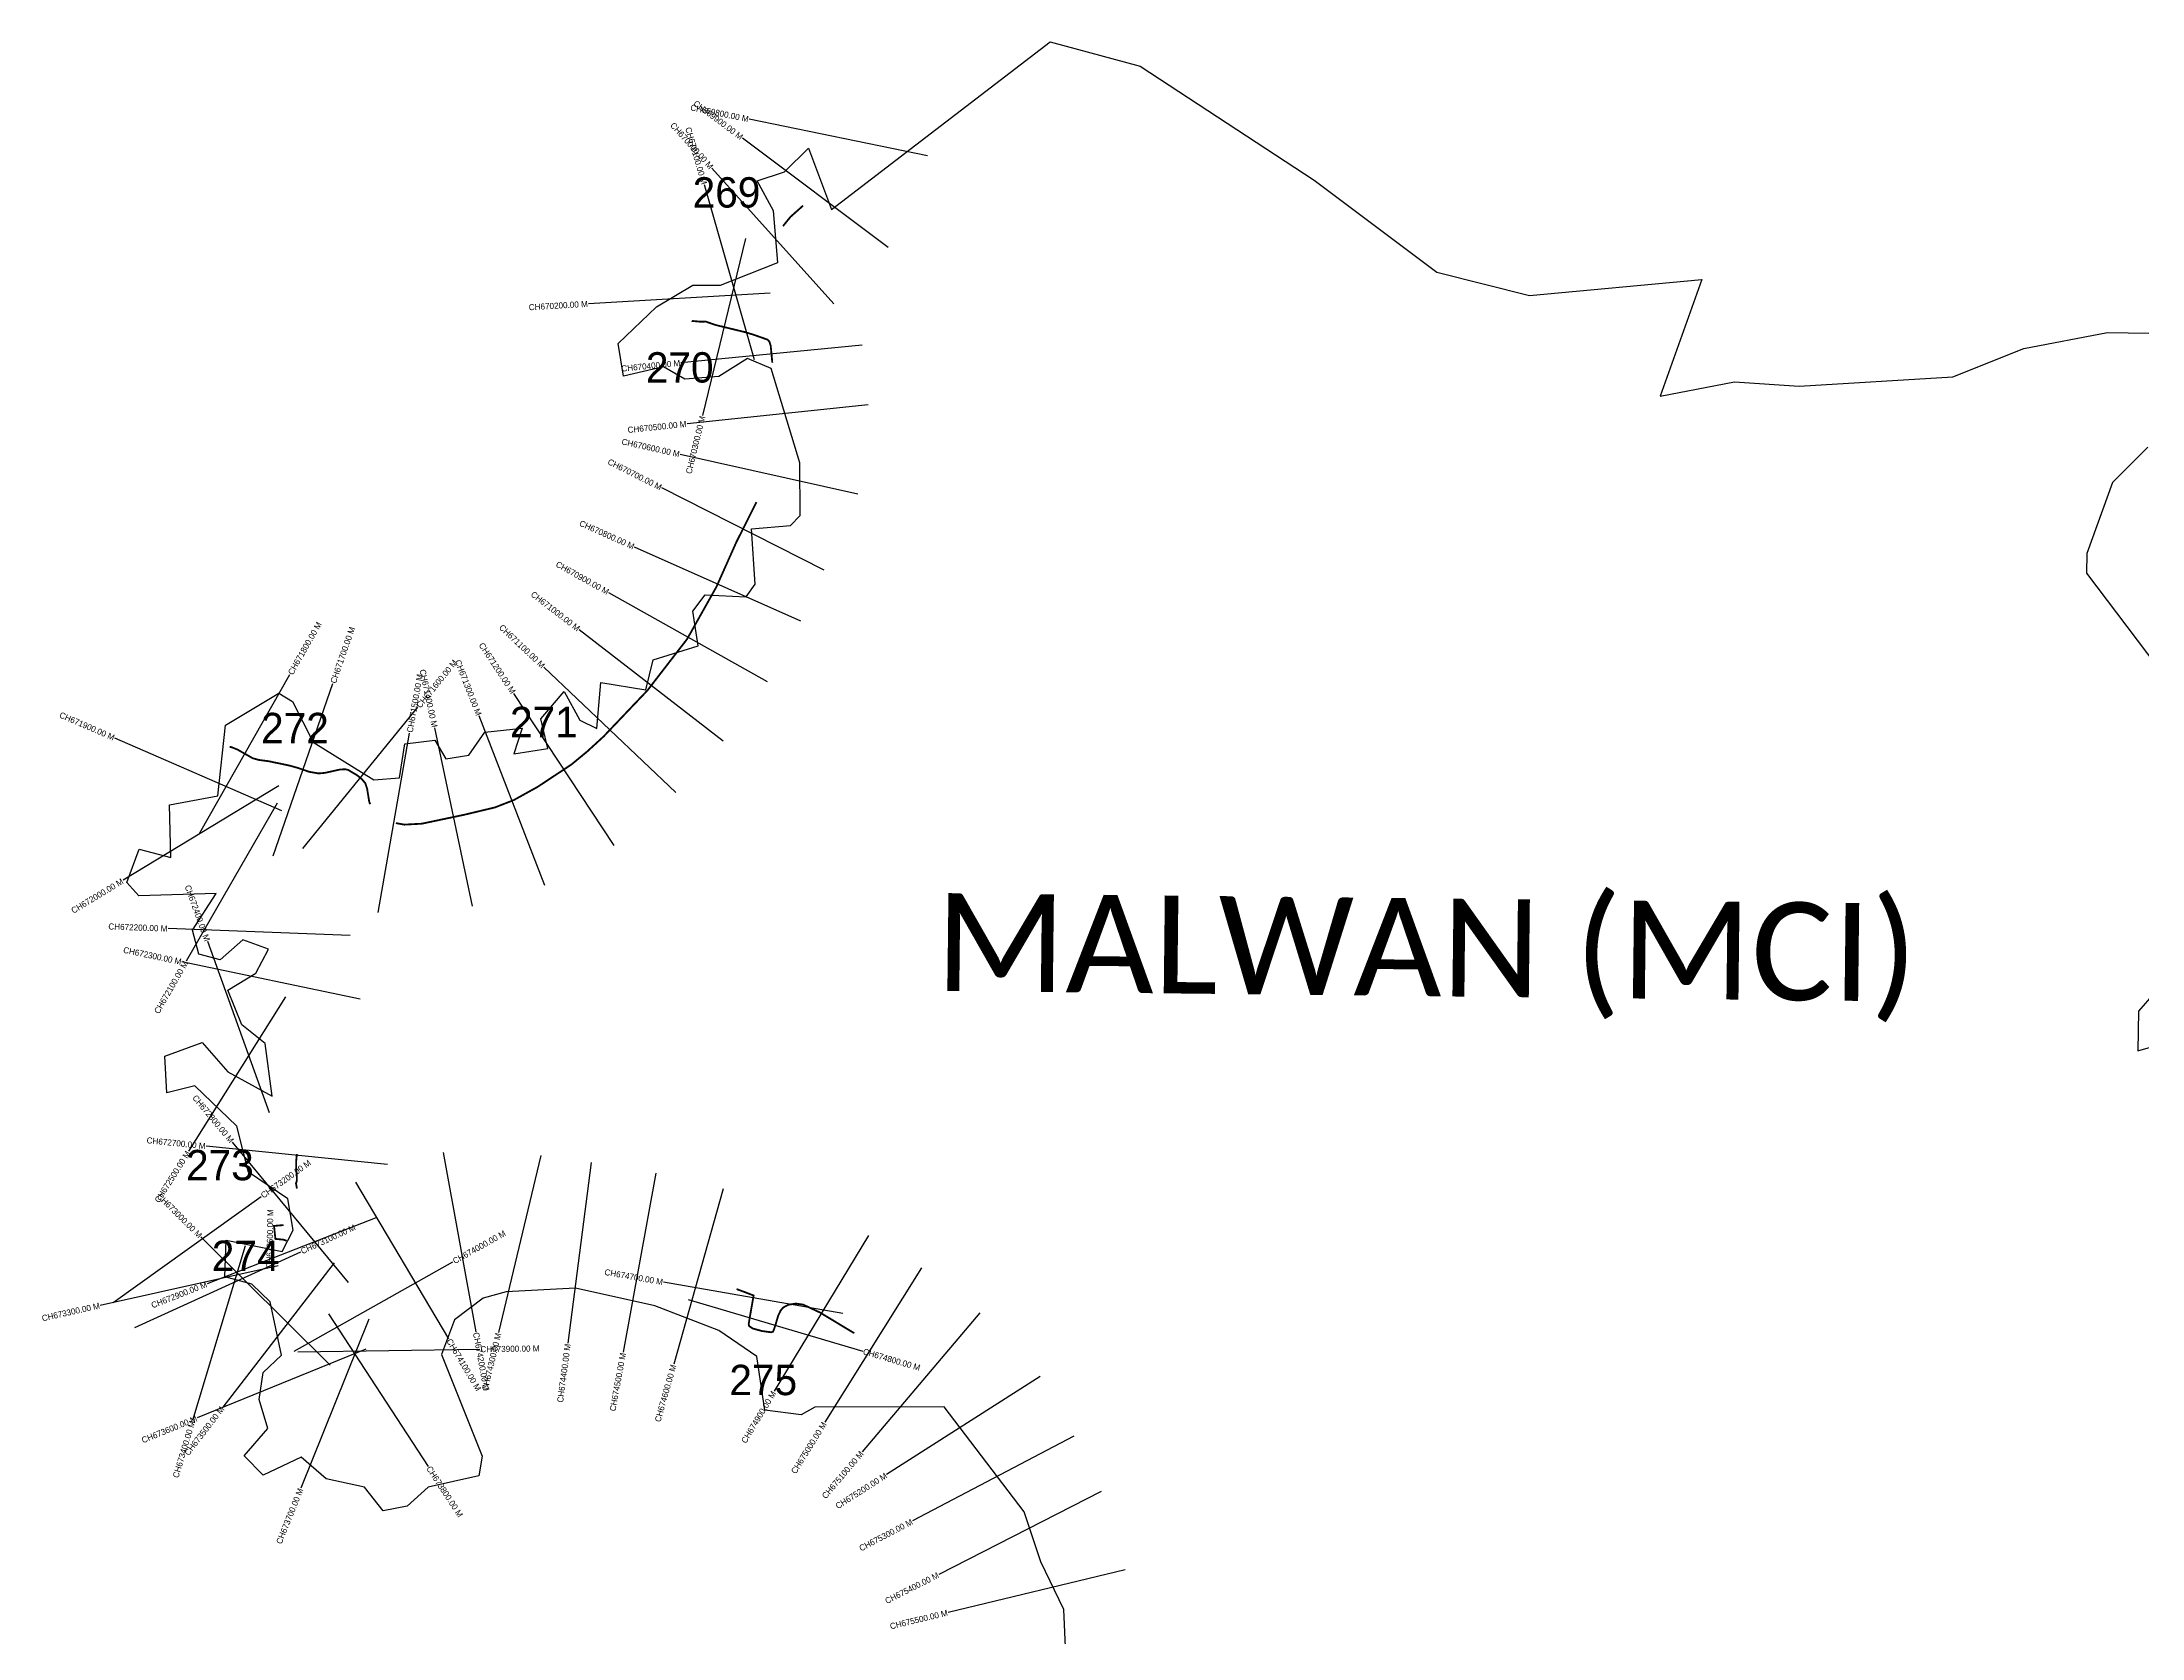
# Model space of a CAD drawing. Header units: metres. Extents: x 334554 to 340967, y 1773139 to 1777706.
# Drawn here: x 334554 to 338013, y 1775077 to 1777706 of the extents above; entities that cross this region are included whole.
import ezdxf
from ezdxf.enums import TextEntityAlignment as Align

# ---------------------------------------------------------------- set-up
doc = ezdxf.new("R2010")
doc.units = ezdxf.units.M
for name, color, linetype in [('ARTIFICIALLY PROTECTED', 4, 'Continuous'), ('CS', 134, 'Continuous'), ('CSMark', 6, 'Continuous'), ('VILLAGE NAME', 250, 'Continuous')]:
    doc.layers.add(name, color=color, linetype=linetype)

msp = doc.modelspace()

# ---------------------------------------------------------------- linework, layer by layer
at = {"color": 6}
for points in [[(335731.6, 1777476.9), (335776.9, 1777491.8), (335816.5, 1777531.2), (335854.5, 1777430), (336214.7, 1777705.8), (336362.9, 1777666.1), (336506, 1777572.2), (336649.1, 1777478.2), (336851.4, 1777326.8), (337004, 1777288.3), (337288, 1777314.6), (337219, 1777122.7), (337341.5, 1777145.9), (337447.8, 1777138.9), (337701.4, 1777154.2), (337818, 1777201), (337956.1, 1777227.5), (338057.8, 1777225.5)], [(336239.7, 1775062.5), (336237, 1775124.5), (336199.1, 1775202.6), (336171.5, 1775285), (336039.7, 1775458.3), (335827, 1775457.4), (335804.3, 1775444.8), (335744.4, 1775452.5), (335731.2, 1775541.1), (335668.8, 1775584), (335563.1, 1775624.2), (335432.9, 1775653.4), (335318.4, 1775647.3), (335280.7, 1775637.1), (335233.5, 1775601.6), (335211.7, 1775544), (335279, 1775376.7), (335273.7, 1775344.4), (335189.9, 1775325.5), (335155.2, 1775294.4), (335116.1, 1775287), (335084.9, 1775325.9), (335021.8, 1775339.3), (334980.9, 1775375.4), (334918.2, 1775345.4), (334887.1, 1775377.2), (334925.9, 1775422.4), (334911.4, 1775469.9), (334918, 1775514.7), (334948.5, 1775543), (334929.5, 1775631), (334899.8, 1775660.1), (334854.9, 1775672.3), (334857.1, 1775732.5), (334949.7, 1775713.8), (334967.6, 1775748.9), (334958.7, 1775800.7), (334893.9, 1775844.8), (334875, 1775920.2), (334805.7, 1775986.8), (334759.8, 1775975.1), (334756.3, 1776035.3), (334817.7, 1776058.3), (334860.1, 1776009.7), (334933.3, 1775969.8), (334921.3, 1776056.5), (334883.2, 1776086.9), (334860.3, 1776144), (334906.2, 1776172.5), (334926.8, 1776211.9), (334884.7, 1776226.9), (334847.2, 1776194.3), (334812.1, 1776203.8), (334802, 1776242.9), (334840.6, 1776303.4), (334713.3, 1776299.5), (334693.5, 1776321.7), (334713.9, 1776376.4), (334765.9, 1776363), (334763.7, 1776449.7), (334843.3, 1776464.5), (334856.2, 1776580.8), (334943.8, 1776633.4), (334966.4, 1776619.6), (335000.6, 1776552.8), (335100.6, 1776490.7), (335142.6, 1776493.9), (335151.8, 1776549.9), (335200.8, 1776556), (335219.2, 1776525.4), (335257, 1776531.4), (335283.2, 1776569.4), (335344.7, 1776575.6), (335331.1, 1776533.4), (335387, 1776542.4), (335375.4, 1776591.2), (335414.1, 1776636.4), (335439.7, 1776589.1), (335467.9, 1776575.3), (335474.2, 1776651), (335548.5, 1776639.1), (335560.7, 1776688.2), (335634.6, 1776711.3), (335625.7, 1776768.6), (335646.4, 1776795.3), (335713.6, 1776791.8), (335728.8, 1776812.9), (335722.4, 1776903.9), (335786.6, 1776909.4), (335802.8, 1776925.9), (335802.1, 1777012.7), (335755.1, 1777168.2), (335715.7, 1777184.4), (335668.5, 1777155), (335612.8, 1777150.4), (335577.5, 1777170.7), (335511.5, 1777155.6), (335502.7, 1777209.3), (335566.2, 1777269.7), (335625.8, 1777305.5), (335671.3, 1777305.5), (335765.9, 1777342.9), (335758.9, 1777427.5), (335731.6, 1777476.9)], [(338022.5, 1777038.6), (337964.3, 1776980.3), (337921.7, 1776863.5), (337921.5, 1776830.8), (338088.2, 1776610.2)], [(338058.4, 1776168.9), (338007, 1776109.7), (338005.9, 1776044.3), (338091.9, 1776069.1)]]:
    msp.add_lwpolyline(points, dxfattribs=at)
at = {"layer": 'ARTIFICIALLY PROTECTED', "const_width": 3, "flags": 128}
for points in [[(335807.5, 1777436.3), (335800.3, 1777429.9), (335786.7, 1777417.8), (335774.4, 1777402.6)], [(335730.8, 1776948.1), (335697.5, 1776882), (335664.7, 1776808.3), (335642.3, 1776768.5), (335616.5, 1776722.5), (335570.5, 1776663), (335551.4, 1776638.2), (335479, 1776562.1), (335451.9, 1776537.3), (335425.7, 1776515.7), (335369.8, 1776478.8), (335331.2, 1776457.4), (335299.9, 1776445.2), (335249.7, 1776433.2), (335179.3, 1776418.4), (335150.6, 1776416.9), (335136.8, 1776419.4)], [(335094.4, 1776450.5), (335092.8, 1776455.2), (335089.5, 1776475.8), (335086.6, 1776484.8), (335080.6, 1776492), (335072.7, 1776498.4), (335063.8, 1776503.6), (335058.3, 1776506.9), (335053.4, 1776508.1), (335044.6, 1776507.6), (335028, 1776503.9), (335019.6, 1776502.1), (335009.5, 1776501.2), (334994, 1776503.9), (334975.1, 1776510.4), (334961.7, 1776514.1), (334945.1, 1776517.6), (334926.7, 1776521.4), (334911.2, 1776523.4), (334901.1, 1776526.2), (334875.8, 1776540.6), (334865.1, 1776544.8), (334862.9, 1776544.8)], [(334973.8, 1775874.3), (334972.6, 1775863), (334972.5, 1775852), (334973.5, 1775841.7), (334973.6, 1775830.3), (334972.3, 1775825.8), (334973.9, 1775817.5)], [(334951.8, 1775757.4), (334936.1, 1775756), (334938.4, 1775734.6), (334951.4, 1775733.4), (334956, 1775731.9), (334956.8, 1775731.2)]]:
    msp.add_lwpolyline(points, dxfattribs=at)
at = {"layer": 'ARTIFICIALLY PROTECTED', "flags": 128}
for points in [[(335624.1, 1777246.6, 3, 3, 0), (335624.2, 1777246.5, 3, 3, 0), (335630.2, 1777245.9, 3, 3, 0), (335638.9, 1777245.1, 3, 3, 0), (335646.9, 1777245.4, 3, 3, 0), (335663.5, 1777239.7, 3, 3, 0), (335710.9, 1777228.2, 3, 3, 0), (335725.4, 1777223.9, 3, 3, 0), (335749.2, 1777215.5, 3, 3, 0), (335751.9, 1777212.6, 3, 3, 0), (335754.2, 1777205.1, 3, 3, 0), (335755.7, 1777189.7, 3, 3, 0), (335756.8, 1777177.6, 0, 0, 0)], [(335698, 1775652, 3, 3, 0), (335711.7, 1775646.9, 3, 3, 0), (335726, 1775641.4, 3, 3, 0), (335719.6, 1775604.8, 3, 3, 0), (335719, 1775601.1, 3, 3, 0), (335717.9, 1775594.5, 3, 3, 0), (335718.6, 1775591, 3, 3, 0), (335724.5, 1775587.1, 3, 3, 0), (335739.8, 1775582.9, 3, 3, 0), (335754.9, 1775580.8, 3, 3, 0), (335758.2, 1775582, 3, 3, 0), (335761.4, 1775590.9, 3, 3, 0), (335766.4, 1775607.9, 3, 3, 0), (335770.1, 1775615.8, 3, 3, 0), (335770.5, 1775616.7, 3, 3, 0), (335774.9, 1775621.7, 3, 3, 0), (335783.2, 1775626.2, 3, 3, 0), (335795.5, 1775628.1, 3, 3, 0), (335807.6, 1775626.4, 3, 3, 0), (335835.3, 1775613.4, 3, 3, 0), (335865.6, 1775595.1, 3, 3, 0), (335891.2, 1775579.7, 3, 3, 0), (335891.8, 1775579.2, 0, 0, 0)]]:
    msp.add_lwpolyline(points, format="xyseb", dxfattribs=at)
at = {"layer": 'CS'}
for p, q in [((336012.4, 1777518.1), (335718.5, 1777578.5)), ((335947.5, 1777367.3), (335707.5, 1777547.4)), ((335857.9, 1777274.8), (335657.3, 1777497.9)), ((335727.5, 1777182.2), (335645.1, 1777470.6)), ((335712.5, 1777382.2), (335642, 1777090.6)), ((335753.4, 1777292.3), (335453.9, 1777274.7)), ((335904.7, 1777206.6), (335606.1, 1777177.4)), ((335914.8, 1777108), (335616.4, 1777077)), ((335897.7, 1776961), (335604.9, 1777026.6)), ((335842.4, 1776836.2), (335574.6, 1776971.3)), ((335803.7, 1776751.8), (335529.7, 1776874)), ((335749.1, 1776652.1), (335487.4, 1776798.8)), ((335676.1, 1776554.3), (335438.8, 1776737.9)), ((334813.8, 1776403.3), (334962.2, 1776664)), ((335598.1, 1776469.6), (335380.6, 1776676.2)), ((334934.7, 1776365.7), (335032.9, 1776649.2)), ((335496.3, 1776382.6), (335331.1, 1776633)), ((334983.6, 1776377.6), (335172.9, 1776610.3)), ((335382.4, 1776316.4), (335274, 1776596.1)), ((334948.9, 1776439.7), (334673.8, 1776559.2)), ((335107.6, 1776272.2), (335159.5, 1776567.7)), ((335263.1, 1776282.7), (335201, 1776576.3)), ((334944, 1776480.7), (334687.4, 1776325.2)), ((334941.3, 1776452), (334791.4, 1776192.1)), ((335061.4, 1776234.1), (334761.6, 1776245.6)), ((334928.5, 1775942.1), (334826.9, 1776224.3)), ((335078, 1776129.2), (334784.4, 1776190.7)), ((334955, 1776133.1), (334795.4, 1775879.1)), ((335059, 1775663), (334867.6, 1775894)), ((335122.8, 1775856.9), (334824.3, 1775887.3)), ((335214.8, 1775876.8), (335268.5, 1775581.6)), ((335375.3, 1775872.2), (335305.9, 1775580.4)), ((335458.6, 1775860.3), (335420, 1775562.8)), ((335070.1, 1775827.9), (335223.4, 1775570)), ((335564.8, 1775843.1), (335511.2, 1775547.9)), ((334671, 1775630), (334915.1, 1775804.3)), ((335676, 1775817), (335594.5, 1775528.3)), ((335105.4, 1775770.1), (334826, 1775660.7)), ((334888.5, 1775723.1), (334802.1, 1775435.8)), ((335028.7, 1775526.7), (334815.7, 1775737.9)), ((335915.2, 1775740.4), (335760.1, 1775483.6)), ((334942.7, 1775690.5), (334649.9, 1775625.1)), ((334707.1, 1775588.7), (334980, 1775713.5)), ((335035.1, 1775695.1), (334851.8, 1775457.7)), ((334969.2, 1775549.9), (335230.8, 1775696.8)), ((336002.4, 1775687), (335843.4, 1775432.6)), ((335873.1, 1775611.8), (335577.6, 1775663.3)), ((335618, 1775634.8), (335905.7, 1775549.9)), ((335092.4, 1775602.6), (334980.5, 1775324.2)), ((335026.1, 1775611.2), (335190, 1775360)), ((336098.7, 1775612.9), (335904.8, 1775384)), ((335087.5, 1775553), (334809.7, 1775439.7)), ((334975.1, 1775548.6), (335275.1, 1775552.8)), ((336198, 1775507.8), (335945.1, 1775346.4)), ((336253.3, 1775410), (335987.9, 1775270.1)), ((336298.3, 1775318.4), (336031, 1775182.2)), ((336338, 1775189.8), (336046.3, 1775119.4))]:
    msp.add_line(p, q, dxfattribs=at)

# ---------------------------------------------------------------- texts
at = {"char_height": 50, "attachment_point": 1}
for s, insert in [('269', (335625.6, 1777483.1)), ('270', (335548.5, 1777194.9)), ('272', (334914.8, 1776601)), ('271', (335324.8, 1776610.9)), ('273', (334791.2, 1775881.2)), ('274', (334833.6, 1775731.7)), ('275', (335686.1, 1775527.3))]:
    msp.add_mtext_dynamic_manual_height_columns(s, width=84.374, gutter_width=1, heights=[74.2], dxfattribs=dict(at, insert=insert))
at = {"layer": 'CSMark'}
for s, rotation, p in [('CH669800.00 M', 348.3747, (335717.6, 1777578.7)), ('CH669900.00 M', 323.118, (335706.7, 1777548)), ('CH670000.00 M', 311.9441, (335656.7, 1777498.7)), ('CH670100.00 M', 285.9584, (335644.8, 1777471.6)), ('CH670200.00 M', 3.3683, (335452.9, 1777274.6)), ('CH670400.00 M', 5.5827, (335605.2, 1777177.3)), ('CH670500.00 M', 5.9383, (335615.4, 1777076.9)), ('CH670300.00 M', 76.4035, (335641.8, 1777089.6)), ('CH670600.00 M', 347.3876, (335604, 1777026.8)), ('CH670700.00 M', 333.2333, (335573.7, 1776971.7)), ('CH670800.00 M', 335.967, (335528.8, 1776874.4)), ('CH670900.00 M', 330.7245, (335486.5, 1776799.3)), ('CH671000.00 M', 322.2709, (335438, 1776738.5)), ('CH671100.00 M', 316.4759, (335379.9, 1776676.9)), ('CH671300.00 M', 291.2002, (335273.6, 1776597)), ('CH671200.00 M', 303.4189, (335330.6, 1776633.9)), ('CH671400.00 M', 281.9329, (335200.8, 1776577.2)), ('CH671900.00 M', 336.535, (334672.8, 1776559.6)), ('CH672000.00 M', 31.2107, (334686.6, 1776324.7)), ('CH672400.00 M', 289.8031, (334826.5, 1776225.3)), ('CH672200.00 M', 357.8115, (334760.6, 1776245.6)), ('CH672300.00 M', 348.1697, (334783.4, 1776190.9)), ('CH672100.00 M', 60.0327, (334790.9, 1776191.2)), ('CH672800.00 M', 309.6528, (334866.9, 1775894.7)), ('CH672700.00 M', 354.1898, (334823.3, 1775887.4)), ('CH672500.00 M', 57.8502, (334794.8, 1775878.2)), ('CH673000.00 M', 315.2454, (334815, 1775738.6)), ('CH672600.00 M', 88.9571, (334930.1, 1775783.3)), ('CH674700.00 M', 350.1126, (335576.6, 1775663.5)), ('CH672900.00 M', 21.3877, (334825.1, 1775660.3)), ('CH673300.00 M', 12.5788, (334648.9, 1775624.9)), ('CH674300.00 M', 76.6332, (335305.7, 1775579.4)), ('CH674400.00 M', 82.5959, (335419.8, 1775561.8)), ('CH674500.00 M', 79.71, (335511, 1775546.9)), ('CH674600.00 M', 74.2327, (335594.2, 1775527.3)), ('CH674900.00 M', 58.8591, (335759.5, 1775482.8)), ('CH673600.00 M', 22.2013, (334808.8, 1775439.3)), ('CH673500.00 M', 52.3181, (334851.1, 1775456.9)), ('CH673400.00 M', 73.2583, (334801.8, 1775434.8)), ('CH675000.00 M', 57.9803, (335842.8, 1775431.8)), ('CH675100.00 M', 49.7352, (335904.2, 1775383.2)), ('CH675200.00 M', 32.5535, (335944.3, 1775345.9)), ('CH673700.00 M', 68.0934, (334980.1, 1775323.3)), ('CH675300.00 M', 27.8066, (335987, 1775269.6)), ('CH675400.00 M', 26.9878, (336030.1, 1775181.8)), ('CH675500.00 M', 13.5627, (336045.4, 1775119.2))]:
    msp.add_text(s, height=10, rotation=rotation, dxfattribs=at).set_placement(p, align=Align.MIDDLE_RIGHT)
for s, rotation, p in [('CH671800.00 M', 60.3566, (334962.7, 1776664.9)), ('CH671700.00 M', 70.8835, (335033.2, 1776650.1)), ('CH671600.00 M', 50.8648, (335173.5, 1776611)), ('CH671500.00 M', 80.0381, (335159.6, 1776568.7)), ('CH673200.00 M', 35.5314, (334915.9, 1775804.9)), ('CH673100.00 M', 24.572, (334980.9, 1775713.9)), ('CH674000.00 M', 29.3164, (335231.6, 1775697.3)), ('CH674200.00 M', 280.3279, (335268.7, 1775580.7)), ('CH674100.00 M', 300.7232, (335223.9, 1775569.1)), ('CH673900.00 M', 0.8094, (335276.1, 1775552.9)), ('CH674800.00 M', 343.5701, (335906.7, 1775549.6)), ('CH673800.00 M', 303.1329, (335190.6, 1775359.2))]:
    msp.add_text(s, height=10, rotation=rotation, dxfattribs=at).set_placement(p, align=Align.MIDDLE_LEFT)
at = {"layer": 'VILLAGE NAME', "insert": (336026.4, 1776304.3), "char_height": 161.109, "attachment_point": 1, "rotation": 359.3742}
msp.add_mtext_dynamic_manual_height_columns('{\\fCalibri|b0|i0|c0|p34;MALWAN (MCI)}', width=1896.868, gutter_width=805.5, heights=[0], dxfattribs=at)

doc.saveas('drawing.dxf')
